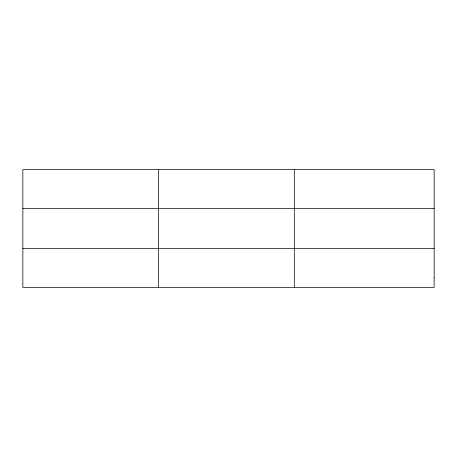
<?xml version="1.0" encoding="UTF-8"?>
<svg xmlns="http://www.w3.org/2000/svg" width="457" height="457" viewBox="0 0 457 457"><rect width="100%" height="100%" fill="white"/><g stroke="black" fill="none" stroke-linecap="round" stroke-linejoin="round"><path stroke-width="0.69" d="M158.579 169.638L158.579 287.362M294.308 169.638L294.308 287.362M22.85 208.489L434.15 208.489M22.85 248.511L434.15 248.511M434.15 277.65L434.15 287.362L22.85 287.362L22.85 169.638L434.15 169.638L434.15 277.65"/></g></svg>
